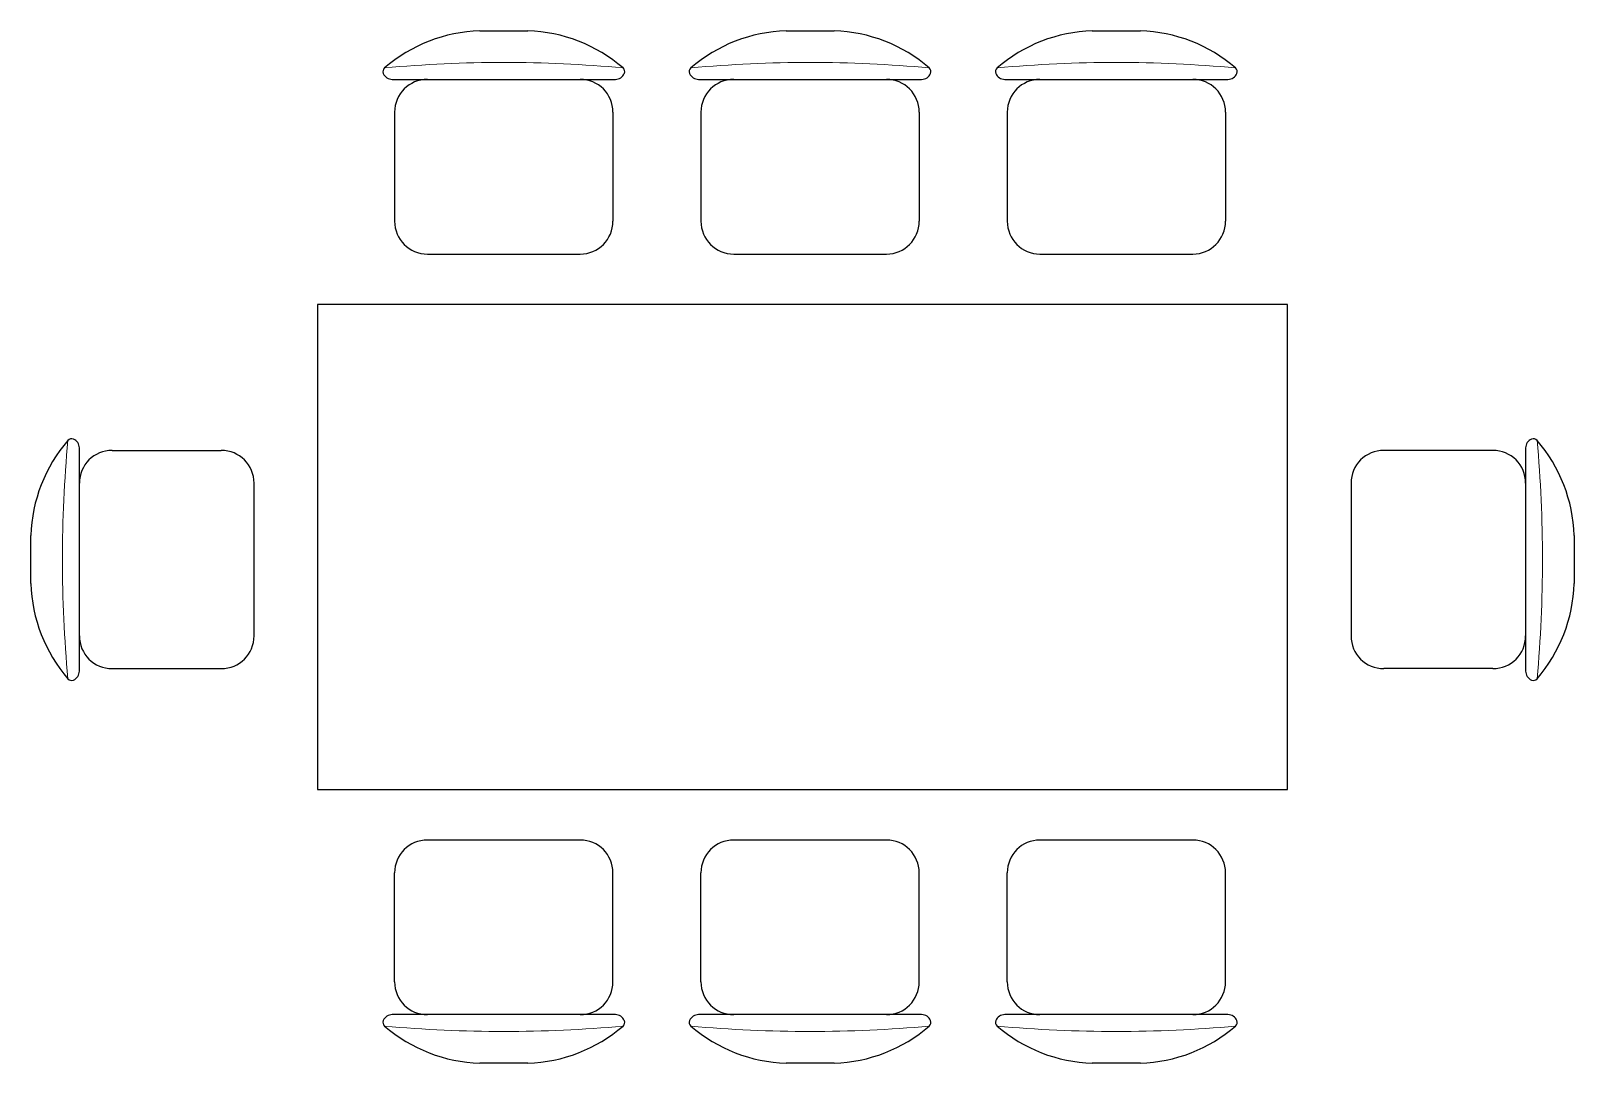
# Model space of a CAD drawing. Header units: millimetres. Extents: x -1614 to 1567, y -1040 to 1088.
import ezdxf

# ---------------------------------------------------------------- set-up
doc = ezdxf.new("R2010")
doc.units = ezdxf.units.MM
doc.layers.add('Furniture_家具', color=253, linetype='Continuous')

msp = doc.modelspace()

# ---------------------------------------------------------------- linework, layer by layer
at = {"layer": 'Furniture_家具'}
for p, q in [((-688.6, 1087.7), (-589.5, 1087.7)), ((-57.3, 1087.7), (41.9, 1087.7)), ((574.1, 1087.7), (673.2, 1087.7)), ((-869.1, 987.7), (-409.1, 987.7)), ((-237.7, 987.7), (222.3, 987.7)), ((393.7, 987.7), (853.7, 987.7)), ((-864.1, 920.2), (-864.1, 695.2)), ((-414.1, 920.2), (-414.1, 695.2)), ((-232.7, 920.2), (-232.7, 695.2)), ((217.3, 920.2), (217.3, 695.2)), ((398.7, 920.2), (398.7, 695.2)), ((848.7, 920.2), (848.7, 695.2)), ((-796.6, 627.7), (-481.6, 627.7)), ((-165.2, 627.7), (149.8, 627.7)), ((466.2, 627.7), (781.2, 627.7)), ((-1023.3, 523.6), (-1023.3, -476.4)), ((976.7, 523.6), (-1023.3, 523.6)), ((976.7, -476.4), (976.7, 523.6)), ((-1514, -232.2), (-1514, 227.8)), ((-1446.5, 222.8), (-1221.5, 222.8)), ((1399.9, 222.8), (1174.9, 222.8)), ((1467.4, 227.8), (1467.4, -232.2)), ((-1154, -159.7), (-1154, 155.3)), ((1107.4, 155.3), (1107.4, -159.7)), ((-1614, -51.8), (-1614, 47.3)), ((1567.4, 47.3), (1567.4, -51.8)), ((-1446.5, -227.2), (-1221.5, -227.2)), ((1399.9, -227.2), (1174.9, -227.2)), ((-1023.3, -476.4), (976.7, -476.4)), ((-481.6, -580.5), (-796.6, -580.5)), ((149.8, -580.5), (-165.2, -580.5)), ((781.2, -580.5), (466.2, -580.5)), ((-864.1, -873), (-864.1, -648)), ((-414.1, -873), (-414.1, -648)), ((-232.7, -873), (-232.7, -648)), ((217.3, -873), (217.3, -648)), ((398.7, -873), (398.7, -648)), ((848.7, -873), (848.7, -648)), ((-409.1, -940.5), (-869.1, -940.5)), ((222.3, -940.5), (-237.7, -940.5)), ((853.7, -940.5), (393.7, -940.5)), ((-589.5, -1040.5), (-688.6, -1040.5)), ((41.9, -1040.5), (-57.3, -1040.5)), ((673.2, -1040.5), (574.1, -1040.5))]:
    msp.add_line(p, q, dxfattribs=at)
for centre, radius, start, end in [((-678.9, 772.3), 315.6, 91.7651, 130.7265), ((-599.2, 772.3), 315.6, 49.2735, 88.2349), ((-47.5, 772.3), 315.6, 91.7651, 130.7265), ((32.2, 772.3), 315.6, 49.2735, 88.2349), ((583.8, 772.3), 315.6, 91.7651, 130.7265), ((663.5, 772.3), 315.6, 49.2735, 88.2349), ((-878.3, 1003.9), 10, 130.7265, 202.67), ((-869.1, 1007.7), 20, 202.67, 270), ((-796.6, 920.2), 67.5, 90, 180), ((-481.6, 920.2), 67.5, 0, 90), ((-409.1, 1007.7), 20, 270, 337.33), ((-399.8, 1003.9), 10, 337.33, 49.2735), ((-246.9, 1003.9), 10, 130.7265, 202.67), ((-237.7, 1007.7), 20, 202.67, 270), ((-165.2, 920.2), 67.5, 90, 180), ((149.8, 920.2), 67.5, 0, 90), ((222.3, 1007.7), 20, 270, 337.33), ((231.5, 1003.9), 10, 337.33, 49.2735), ((384.4, 1003.9), 10, 130.7265, 202.67), ((393.7, 1007.7), 20, 202.67, 270), ((466.2, 920.2), 67.5, 90, 180), ((781.2, 920.2), 67.5, 0, 90), ((853.7, 1007.7), 20, 270, 337.33), ((862.9, 1003.9), 10, 337.33, 49.2735), ((-796.6, 695.2), 67.5, 180, 270), ((-481.6, 695.2), 67.5, 270, 0), ((-165.2, 695.2), 67.5, 180, 270), ((149.8, 695.2), 67.5, 270, 0), ((466.2, 695.2), 67.5, 180, 270), ((781.2, 695.2), 67.5, 270, 0), ((-1298.6, 37.6), 315.6, 139.2735, 178.2349), ((-1530.2, 237), 10, 67.33, 139.2735), ((-1534, 227.8), 20, 0, 67.33), ((-1446.5, 155.3), 67.5, 90, 180), ((-1221.5, 155.3), 67.5, 0, 90), ((1174.9, 155.3), 67.5, 90, 180), ((1399.9, 155.3), 67.5, 0, 90), ((1487.4, 227.8), 20, 112.67, 180), ((1483.5, 237), 10, 40.7265, 112.67), ((1251.9, 37.6), 315.6, 1.7651, 40.7265), ((-1298.6, -42.1), 315.6, 181.7651, 220.7265), ((1251.9, -42.1), 315.6, 319.2735, 358.2349), ((-1446.5, -159.7), 67.5, 180, 270), ((-1221.5, -159.7), 67.5, 270, 0), ((1174.9, -159.7), 67.5, 180, 270), ((1399.9, -159.7), 67.5, 270, 0), ((-1530.2, -241.5), 10, 220.7265, 292.67), ((-1534, -232.2), 20, 292.67, 0), ((1487.4, -232.2), 20, 180, 247.33), ((1483.5, -241.5), 10, 247.33, 319.2735), ((-796.6, -648), 67.5, 90, 180), ((-481.6, -648), 67.5, 0, 90), ((-165.2, -648), 67.5, 90, 180), ((149.8, -648), 67.5, 0, 90), ((466.2, -648), 67.5, 90, 180), ((781.2, -648), 67.5, 0, 90), ((-796.6, -873), 67.5, 180, 270), ((-481.6, -873), 67.5, 270, 0), ((-165.2, -873), 67.5, 180, 270), ((149.8, -873), 67.5, 270, 0), ((466.2, -873), 67.5, 180, 270), ((781.2, -873), 67.5, 270, 0), ((-878.3, -956.6), 10, 157.33, 229.2735), ((-869.1, -960.5), 20, 90, 157.33), ((-409.1, -960.5), 20, 22.67, 90), ((-399.8, -956.6), 10, 310.7265, 22.67), ((-246.9, -956.6), 10, 157.33, 229.2735), ((-237.7, -960.5), 20, 90, 157.33), ((222.3, -960.5), 20, 22.67, 90), ((231.5, -956.6), 10, 310.7265, 22.67), ((384.4, -956.6), 10, 157.33, 229.2735), ((393.7, -960.5), 20, 90, 157.33), ((853.7, -960.5), 20, 22.67, 90), ((862.9, -956.6), 10, 310.7265, 22.67), ((-678.9, -725), 315.6, 229.2735, 268.2349), ((-599.2, -725), 315.6, 271.7651, 310.7265), ((-47.5, -725), 315.6, 229.2735, 268.2349), ((32.2, -725), 315.6, 271.7651, 310.7265), ((583.8, -725), 315.6, 229.2735, 268.2349), ((663.5, -725), 315.6, 271.7651, 310.7265)]:
    msp.add_arc(centre, radius, start, end, dxfattribs=at)
at = {"layer": 'Furniture_家具', "lineweight": 13}
for centre, start, end in [((-639.1, -1690.1), 84.8023, 95.1977), ((-7.7, -1690.1), 84.8023, 95.1977), ((623.7, -1690.1), 84.8023, 95.1977), ((1163.8, -2.2), 174.8023, 185.1977), ((-1210.5, -2.2), 354.8023, 5.1977), ((-639.1, 1737.4), 264.8023, 275.1977), ((-7.7, 1737.4), 264.8023, 275.1977), ((623.7, 1737.4), 264.8023, 275.1977)]:
    msp.add_arc(centre, 2712.7, start, end, dxfattribs=at)

doc.saveas('drawing.dxf')
